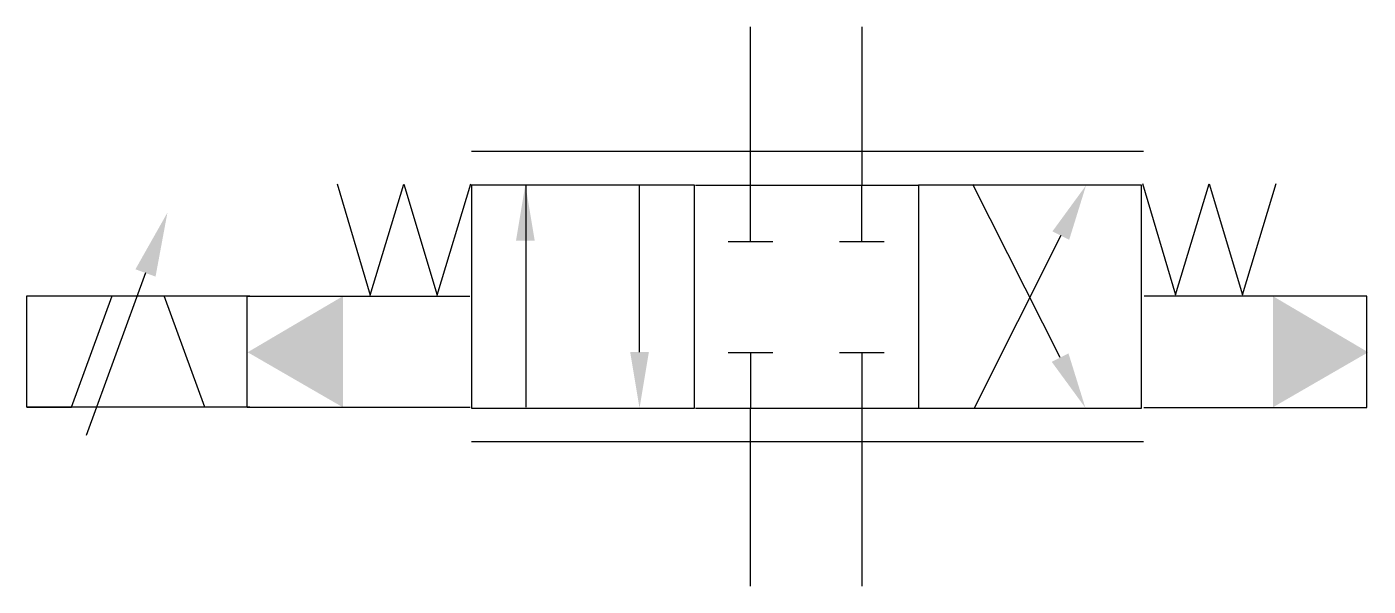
# Model space of a CAD drawing. Extents: x 915.2 to 975.4, y 224.9 to 250.
import ezdxf

# ---------------------------------------------------------------- set-up
doc = ezdxf.new("R2010")
doc.units = 0
doc.header["$LTSCALE"] = 5
doc.header["$MEASUREMENT"] = 0
doc.layers.add('11', color=1, linetype='CONTINUOUS')
doc.layers.add('12', color=2, linetype='CONTINUOUS')

# ---------------------------------------------------------------- blocks, each defined once
blk = doc.blocks.new('5236', base_point=(344.924, 42.985))
at = {"layer": '11'}
for p, q in [((342.018, 47.871), (343.501, 42.874)), ((343.501, 42.874), (345.003, 47.856)), ((345.003, 47.856), (346.506, 42.874)), ((346.506, 42.874), (348.008, 47.871))]:
    blk.add_line(p, q, dxfattribs=at)
blk = doc.blocks.new('5221', base_point=(319.601, 303.802))
at = {"layer": '11'}
blk.add_line((318.28, 300.922), (315.625, 293.628), dxfattribs=at)
at = {"layer": '12'}
blk.add_solid([(317.829, 301.086), (318.731, 300.758), (319.265, 303.628)], dxfattribs=at)
blk = doc.blocks.new('72314', base_point=(313.314, 16.695))
at = {"layer": '11'}
for p, q in [((303.255, 21.637), (313.255, 21.637)), ((303.255, 16.637), (303.255, 21.637)), ((305.252, 16.637), (307.072, 21.637)), ((311.235, 16.637), (309.415, 21.637)), ((303.252, 16.637), (305.252, 16.637)), ((313.255, 16.637), (303.255, 16.637))]:
    blk.add_line(p, q, dxfattribs=at)
blk.add_blockref('5221', (309.894, 25.541), dxfattribs=at)

msp = doc.modelspace()

# ---------------------------------------------------------------- linework, layer by layer
at = {"layer": '11'}
for p, q in [((947.658, 250.02), (947.658, 242.917)), ((952.679, 242.917), (952.679, 250.02)), ((965.292, 244.433), (935.164, 244.433)), ((935.167, 242.912), (935.167, 232.912)), ((945.167, 242.912), (935.167, 242.912)), ((937.616, 232.958), (937.616, 242.944)), ((942.696, 235.437), (942.696, 242.912)), ((945.167, 232.912), (945.167, 242.912)), ((945.207, 242.912), (955.207, 242.912)), ((947.667, 240.395), (947.667, 242.911)), ((952.667, 240.395), (952.667, 242.911)), ((965.203, 242.912), (955.203, 242.912)), ((955.203, 242.912), (955.203, 232.912)), ((961.559, 235.184), (957.651, 242.944)), ((965.203, 232.912), (965.203, 242.912)), ((961.591, 240.66), (957.701, 232.917)), ((946.671, 240.395), (948.671, 240.395)), ((951.671, 240.395), (953.671, 240.395)), ((925.105, 232.943), (925.105, 237.943)), ((925.105, 237.943), (935.085, 237.943)), ((975.312, 237.943), (965.331, 237.943)), ((975.312, 232.943), (975.312, 237.943)), ((946.671, 235.412), (948.671, 235.412)), ((947.667, 235.412), (947.667, 232.897)), ((951.671, 235.412), (953.671, 235.412)), ((952.667, 235.412), (952.667, 232.897)), ((935.105, 232.943), (925.105, 232.943)), ((935.167, 232.912), (945.167, 232.912)), ((945.207, 232.917), (955.207, 232.917)), ((947.658, 232.906), (947.658, 224.936)), ((952.66, 232.906), (952.66, 224.936)), ((955.203, 232.912), (965.203, 232.912)), ((965.312, 232.943), (975.312, 232.943)), ((965.292, 231.406), (935.164, 231.406))]:
    msp.add_line(p, q, dxfattribs=at)
at = {"layer": '12'}
for points in [[(937.156, 240.424), (937.996, 240.424), (937.576, 242.944)], [(961.215, 240.849), (961.966, 240.472), (962.722, 242.912)], [(929.392, 232.959), (925.122, 235.426), (929.392, 237.94)], [(971.104, 232.959), (975.374, 235.426), (971.104, 237.94)], [(943.116, 235.437), (942.276, 235.437), (942.696, 232.917)], [(961.934, 235.373), (961.184, 234.995), (962.692, 232.933)]]:
    msp.add_solid(points, dxfattribs=at)

# ---------------------------------------------------------------- block references
at = {"layer": '11'}
for name, p in [('5236', (932.041, 238.094)), ('5236', (968.158, 238.109)), ('72314', (925.28, 233.017))]:
    msp.add_blockref(name, p, dxfattribs=at)

doc.saveas('drawing.dxf')
